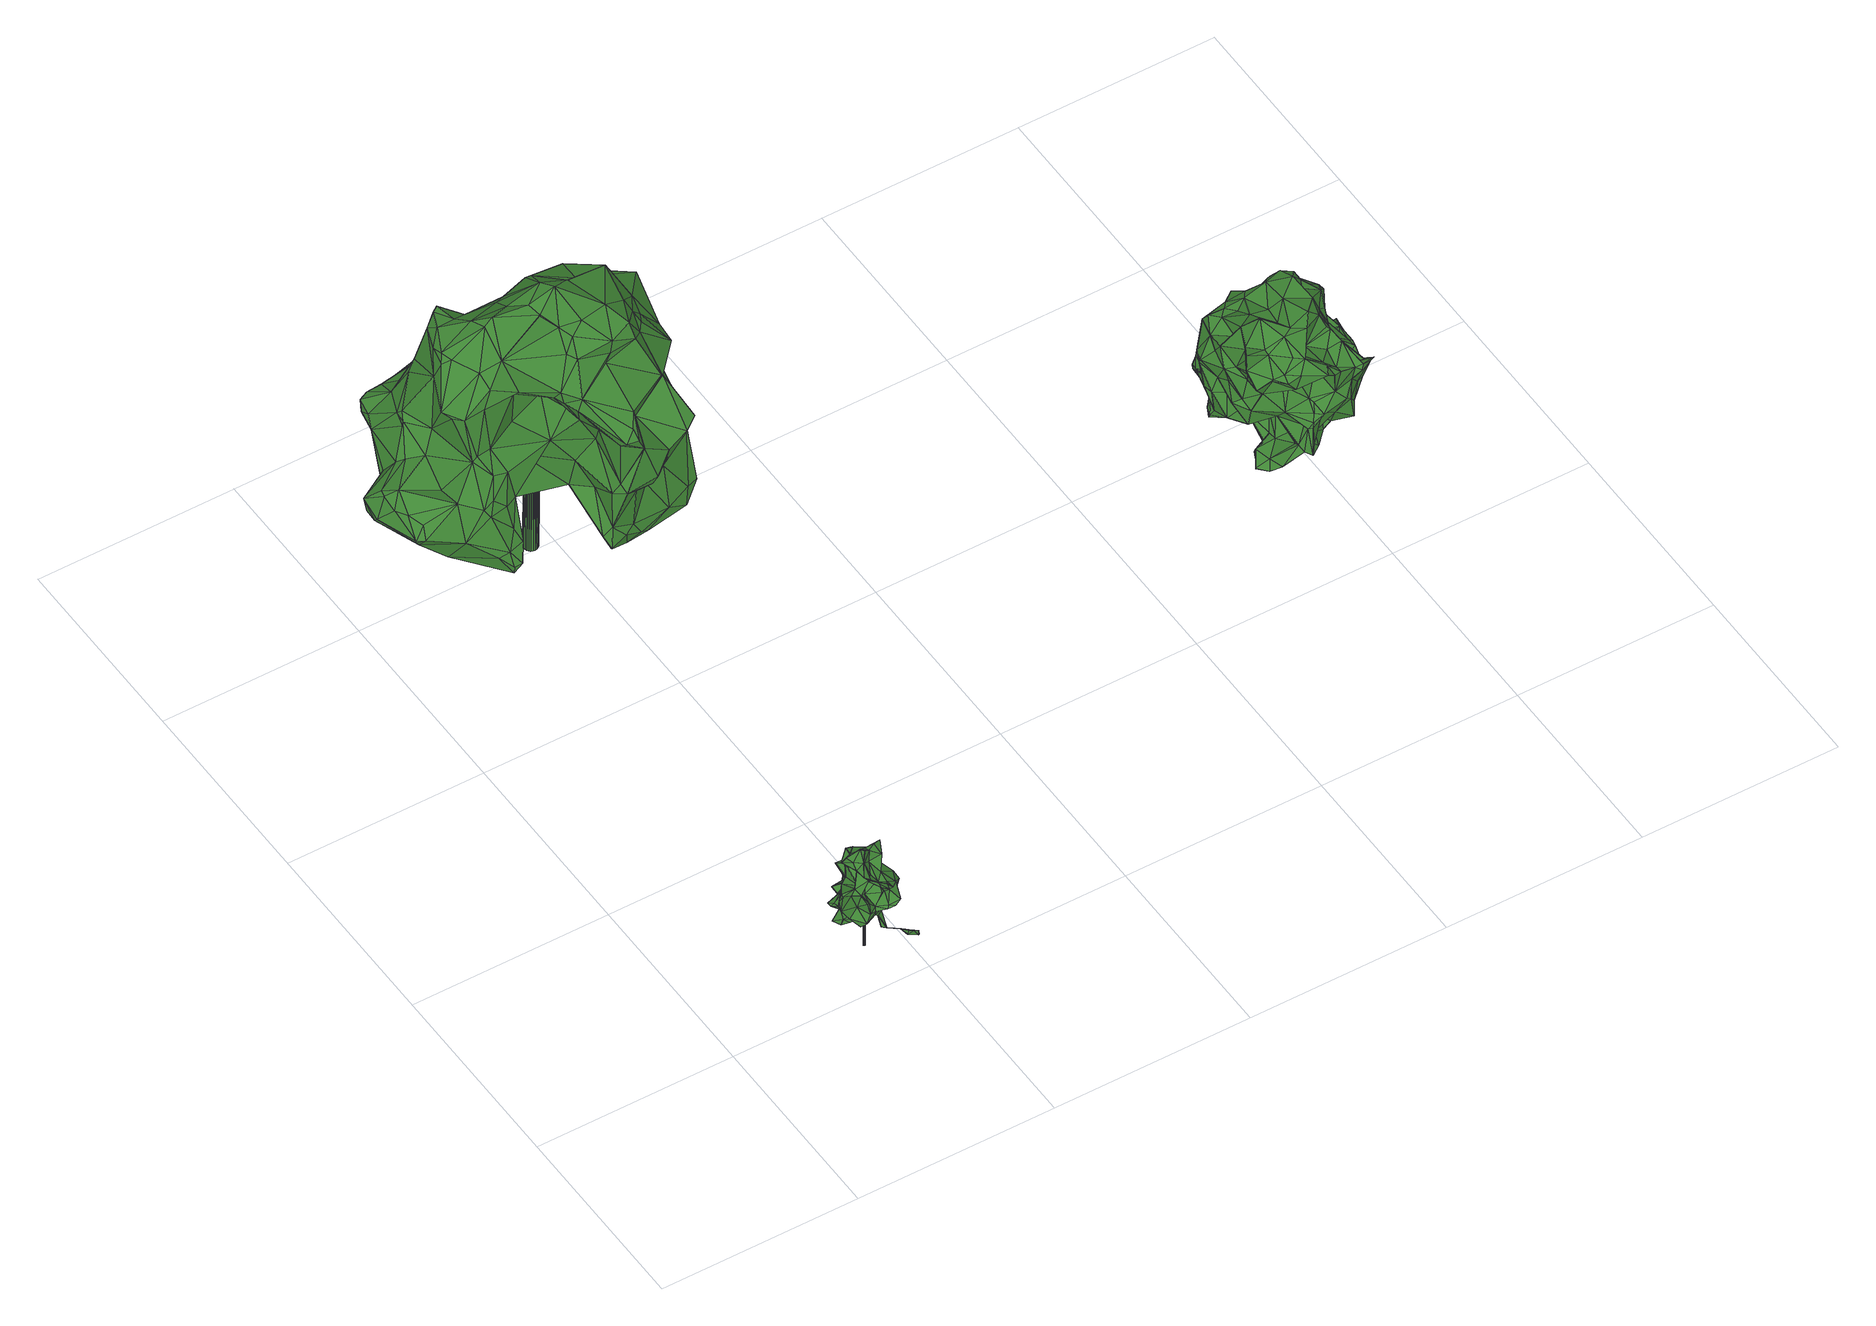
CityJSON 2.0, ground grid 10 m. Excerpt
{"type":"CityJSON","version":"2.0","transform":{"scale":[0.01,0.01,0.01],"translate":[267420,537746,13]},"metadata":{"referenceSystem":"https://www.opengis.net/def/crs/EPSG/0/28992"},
"CityObjects":{
"tree1":{"type":"SolitaryVegetationObject","attributes":{"gtid":491,"crown_width_m":3.22,"crown_median_z":17.28,"crown_r50_m":0.249,"crown_porosity":0.931,"trunk_H_m":3.66,"trunk_DBH_m":0.0896,"trunk_radius_m":0.0448,"trunk_base_height_m":13.62,"original_gtid":"493"},"geometry":[{"type":"Solid","lod":"3","boundaries":[[[[0,1,2]],[[3,4,5]],[[6,7,8]],[[9,10,11]],[[12,13,14]],[[12,15,13]],[[16,17,18]],[[19,20,21]],[[22,23,6]],[[24,25,26]],[[27,28,29]],[[11,30,31]],[[23,2,1]],[[32,33,24]],[[7,5,4]],[[34,35,36]],[[37,36,35]],[[33,38,39]],[[8,7,4]],[[40,41,42]],[[8,43,44]],[[45,46,47]],[[48,49,50]],[[22,2,23]],[[51,52,53]],[[54,55,56]],[[57,58,59]],[[60,21,61]],[[50,1,0]],[[62,1,50]],[[8,4,43]],[[63,64,65]],[[66,67,68]],[[48,0,22]],[[0,48,50]],[[69,31,30]],[[70,71,72]],[[73,56,74]],[[6,62,7]],[[0,2,22]],[[75,76,60]],[[77,12,78]],[[5,44,43]],[[79,80,81]],[[21,60,82]],[[83,84,85]],[[25,86,87]],[[27,73,28]],[[47,88,89]],[[90,91,92]],[[93,6,8]],[[94,95,96]],[[97,98,99]],[[61,75,60]],[[100,101,102]],[[72,71,99]],[[98,103,104]],[[105,106,15]],[[13,15,106]],[[74,59,28]],[[24,26,32]],[[107,32,26]],[[13,108,109]],[[13,109,14]],[[22,93,48]],[[6,1,62]],[[23,1,6]],[[7,49,44]],[[5,43,110]],[[111,78,112]],[[113,46,45]],[[39,38,81]],[[93,22,6]],[[88,47,46]],[[114,115,116]],[[117,118,119]],[[83,120,121]],[[122,123,124]],[[19,125,126]],[[127,128,129]],[[12,130,15]],[[131,120,83]],[[131,83,118]],[[132,133,134]],[[74,28,73]],[[119,41,135]],[[68,136,137]],[[138,139,84]],[[39,140,33]],[[140,39,37]],[[141,112,78]],[[142,112,141]],[[65,64,20]],[[143,20,64]],[[14,144,145]],[[146,145,144]],[[147,148,136]],[[131,121,120]],[[131,29,121]],[[88,149,89]],[[47,150,45]],[[61,85,139]],[[136,148,137]],[[66,68,103]],[[138,151,152]],[[34,153,87]],[[152,151,154]],[[68,137,104]],[[68,104,103]],[[146,155,156]],[[93,8,44]],[[89,157,158]],[[116,145,159]],[[27,117,160]],[[98,104,99]],[[30,80,69]],[[60,76,82]],[[161,162,146]],[[122,105,123]],[[53,36,9]],[[44,49,93]],[[103,134,66]],[[39,36,37]],[[129,128,163]],[[129,163,76]],[[45,150,164]],[[165,166,167]],[[167,166,71]],[[114,168,40]],[[119,135,156]],[[146,162,155]],[[142,100,127]],[[4,169,43]],[[19,82,76]],[[70,170,71]],[[114,40,42]],[[136,67,147]],[[106,122,150]],[[171,101,141]],[[77,111,172]],[[77,172,12]],[[76,173,107]],[[112,142,174]],[[112,174,25]],[[175,28,176]],[[44,5,7]],[[16,18,173]],[[110,43,177]],[[121,84,83]],[[75,139,16]],[[139,75,61]],[[178,179,151]],[[123,105,130]],[[119,180,117]],[[142,101,100]],[[131,181,29]],[[182,102,101]],[[127,100,128]],[[128,100,183]],[[12,172,130]],[[59,74,56]],[[184,185,186]],[[31,187,11]],[[9,36,10]],[[73,54,56]],[[73,27,54]],[[110,188,189]],[[72,99,190]],[[27,29,181]],[[27,181,117]],[[55,57,59]],[[55,59,56]],[[53,92,91]],[[10,80,11]],[[30,11,80]],[[3,169,4]],[[148,147,102]],[[50,49,62]],[[7,62,49]],[[191,161,192]],[[14,145,193]],[[194,195,115]],[[123,196,164]],[[84,197,138]],[[97,198,199]],[[89,200,47]],[[150,47,200]],[[201,86,37]],[[202,51,187]],[[191,203,160]],[[176,178,151]],[[204,199,198]],[[91,153,53]],[[57,81,58]],[[94,18,17]],[[33,140,24]],[[110,189,85]],[[110,85,61]],[[203,191,200]],[[203,200,89]],[[159,156,116]],[[116,156,135]],[[81,80,39]],[[29,28,175]],[[57,79,81]],[[135,41,168]],[[139,85,84]],[[83,85,189]],[[37,86,140]],[[144,14,109]],[[144,109,108]],[[102,126,128]],[[102,128,183]],[[75,16,173]],[[75,173,76]],[[160,180,191]],[[205,191,180]],[[118,181,131]],[[117,181,118]],[[206,158,157]],[[177,41,189]],[[146,144,108]],[[116,115,195]],[[112,207,111]],[[96,32,107]],[[164,150,124]],[[140,25,24]],[[40,168,41]],[[138,17,16]],[[138,16,139]],[[69,80,79]],[[39,80,10]],[[195,194,208]],[[177,42,41]],[[68,67,136]],[[19,21,82]],[[102,147,67]],[[111,77,78]],[[194,115,209]],[[189,41,83]],[[118,83,41]],[[117,180,160]],[[78,210,171]],[[105,15,130]],[[172,111,196]],[[207,196,111]],[[25,87,112]],[[211,164,91]],[[196,91,164]],[[93,49,48]],[[69,79,149]],[[27,160,203]],[[14,193,12]],[[212,12,193]],[[108,106,150]],[[66,143,67]],[[67,143,126]],[[208,199,195]],[[142,127,174]],[[182,101,171]],[[118,41,119]],[[204,198,165]],[[34,213,35]],[[196,130,172]],[[132,208,194]],[[132,97,208]],[[39,10,36]],[[53,9,51]],[[27,158,54]],[[203,89,158]],[[203,158,27]],[[116,135,168]],[[98,214,134]],[[132,134,214]],[[206,54,158]],[[206,55,54]],[[108,13,106]],[[134,103,98]],[[146,159,145]],[[12,210,78]],[[187,51,11]],[[9,11,51]],[[63,215,64]],[[52,92,53]],[[140,86,25]],[[107,129,76]],[[34,36,153]],[[153,36,53]],[[216,170,70]],[[5,217,3]],[[110,217,5]],[[106,105,122]],[[37,35,213]],[[201,37,213]],[[52,51,202]],[[218,3,217]],[[102,182,72]],[[99,166,97]],[[17,185,94]],[[186,185,17]],[[66,219,20]],[[220,17,138]],[[174,127,221]],[[69,149,31]],[[141,78,171]],[[34,87,86]],[[86,201,34]],[[119,156,155]],[[167,71,170]],[[143,64,215]],[[110,177,188]],[[150,122,124]],[[26,221,107]],[[123,130,196]],[[46,149,88]],[[32,95,33]],[[94,33,95]],[[161,222,162]],[[153,91,223]],[[153,223,207]],[[129,107,221]],[[129,221,127]],[[224,178,184]],[[199,204,212]],[[199,212,193]],[[58,38,59]],[[187,149,113]],[[46,113,149]],[[79,157,149]],[[89,149,157]],[[225,224,154]],[[112,87,207]],[[153,207,87]],[[220,138,152]],[[96,95,32]],[[28,59,226]],[[28,226,176]],[[148,227,137]],[[104,137,227]],[[94,38,33]],[[29,175,197]],[[208,97,199]],[[29,197,121]],[[202,187,113]],[[97,166,165]],[[58,81,38]],[[72,182,216]],[[225,179,178]],[[102,67,126]],[[121,197,84]],[[154,228,220]],[[220,152,154]],[[155,222,119]],[[229,226,38]],[[59,38,226]],[[165,198,97]],[[187,31,149]],[[151,179,154]],[[63,143,215]],[[219,218,20]],[[126,143,63]],[[126,63,65]],[[108,192,161]],[[72,216,70]],[[34,201,213]],[[189,188,177]],[[177,218,134]],[[197,151,138]],[[229,38,94]],[[212,210,12]],[[164,124,123]],[[175,151,197]],[[176,151,175]],[[66,134,219]],[[218,110,61]],[[20,143,66]],[[132,214,97]],[[98,97,214]],[[193,195,199]],[[141,101,142]],[[167,212,204]],[[195,193,145]],[[132,194,209]],[[165,167,204]],[[218,217,110]],[[161,146,108]],[[205,161,191]],[[210,212,170]],[[116,168,114]],[[128,125,19]],[[167,170,212]],[[161,205,180]],[[183,100,102]],[[65,20,126]],[[126,20,19]],[[71,166,99]],[[196,223,91]],[[184,186,224]],[[224,186,220]],[[154,224,228]],[[176,229,178]],[[134,218,219]],[[228,224,220]],[[102,227,148]],[[104,227,102]],[[94,185,229]],[[94,96,173]],[[94,173,18]],[[173,96,107]],[[113,52,202]],[[191,192,200]],[[164,211,90]],[[164,90,45]],[[91,90,211]],[[45,90,113]],[[52,113,90]],[[171,170,216]],[[216,182,171]],[[174,230,25]],[[26,25,230]],[[209,115,114]],[[128,126,125]],[[171,210,170]],[[99,104,190]],[[221,26,230]],[[221,230,174]],[[157,231,206]],[[231,157,79]],[[184,229,185]],[[184,178,229]],[[225,178,224]],[[20,218,61]],[[20,61,21]],[[79,57,232]],[[231,79,232]],[[55,232,57]],[[231,232,206]],[[206,232,55]],[[154,179,225]],[[176,226,229]],[[220,186,17]],[[116,195,145]],[[196,207,223]],[[169,3,218]],[[43,169,218]],[[43,218,177]],[[52,90,92]],[[156,159,146]],[[209,114,132]],[[162,222,155]],[[180,222,161]],[[72,190,102]],[[104,102,190]],[[150,192,108]],[[200,192,150]],[[177,134,133]],[[76,163,19]],[[128,19,163]],[[133,42,177]],[[133,132,42]],[[114,42,132]],[[119,222,180]],[[233,234,235]],[[233,235,236]],[[236,235,237]],[[236,237,238]],[[235,234,239]],[[235,239,237]],[[237,239,240]],[[237,240,238]],[[239,234,241]],[[239,241,240]],[[240,241,242]],[[240,242,238]],[[241,234,243]],[[241,243,242]],[[242,243,244]],[[242,244,238]],[[243,234,245]],[[243,245,244]],[[244,245,246]],[[244,246,238]],[[245,234,247]],[[245,247,246]],[[246,247,248]],[[246,248,238]],[[247,234,249]],[[247,249,248]],[[248,249,250]],[[248,250,238]],[[249,234,251]],[[249,251,250]],[[250,251,252]],[[250,252,238]],[[251,234,253]],[[251,253,252]],[[252,253,254]],[[252,254,238]],[[253,234,255]],[[253,255,254]],[[254,255,256]],[[254,256,238]],[[255,234,257]],[[255,257,256]],[[256,257,258]],[[256,258,238]],[[257,234,259]],[[257,259,258]],[[258,259,260]],[[258,260,238]],[[259,234,261]],[[259,261,260]],[[260,261,262]],[[260,262,238]],[[261,234,263]],[[261,263,262]],[[262,263,264]],[[262,264,238]],[[263,234,265]],[[263,265,264]],[[264,265,266]],[[264,266,238]],[[265,234,267]],[[265,267,266]],[[266,267,268]],[[266,268,238]],[[267,234,269]],[[267,269,268]],[[268,269,270]],[[268,270,238]],[[269,234,271]],[[269,271,270]],[[270,271,272]],[[270,272,238]],[[271,234,273]],[[271,273,272]],[[272,273,274]],[[272,274,238]],[[273,234,275]],[[273,275,274]],[[274,275,276]],[[274,276,238]],[[275,234,277]],[[275,277,276]],[[276,277,278]],[[276,278,238]],[[277,234,279]],[[277,279,278]],[[278,279,280]],[[278,280,238]],[[279,234,281]],[[279,281,280]],[[280,281,282]],[[280,282,238]],[[281,234,233]],[[281,233,282]],[[282,233,236]],[[282,236,238]]]]}]},
"tree2":{"type":"SolitaryVegetationObject","attributes":{"gtid":221,"crown_width_m":12.78,"crown_median_z":21.8,"crown_r50_m":0.393,"crown_porosity":0.891,"trunk_H_m":7.87,"trunk_DBH_m":0.699,"trunk_radius_m":0.35,"trunk_base_height_m":13.93,"original_gtid":"221"},"geometry":[{"type":"Solid","lod":"3","boundaries":[[[[283,284,285]],[[286,287,288]],[[289,290,291]],[[292,293,294]],[[295,296,297]],[[298,299,300]],[[301,299,298]],[[302,303,304]],[[305,306,307]],[[308,309,310]],[[311,312,313]],[[314,315,316]],[[317,284,318]],[[317,318,319]],[[320,321,295]],[[322,305,323]],[[324,325,326]],[[327,328,329]],[[330,331,332]],[[333,334,335]],[[327,336,337]],[[338,339,340]],[[341,342,343]],[[344,345,346]],[[333,347,348]],[[349,350,351]],[[352,350,349]],[[353,354,355]],[[356,357,358]],[[359,360,361]],[[353,319,318]],[[334,346,362]],[[363,364,365]],[[289,366,367]],[[368,369,370]],[[371,372,373]],[[374,375,371]],[[371,375,376]],[[323,377,378]],[[292,379,293]],[[380,381,382]],[[380,382,383]],[[287,384,385]],[[386,387,292]],[[388,389,390]],[[391,368,370]],[[366,392,367]],[[393,394,395]],[[396,353,318]],[[377,323,305]],[[397,398,322]],[[399,400,401]],[[402,403,404]],[[292,405,379]],[[303,379,405]],[[406,407,366]],[[408,409,330]],[[349,351,410]],[[411,288,287]],[[304,412,413]],[[358,414,415]],[[416,417,418]],[[398,391,419]],[[420,419,391]],[[421,422,423]],[[389,424,362]],[[389,425,424]],[[374,426,313]],[[363,342,364]],[[427,428,429]],[[406,291,430]],[[431,432,298]],[[433,412,304]],[[334,362,424]],[[334,424,335]],[[427,434,325]],[[435,436,393]],[[396,354,353]],[[437,434,427]],[[438,439,440]],[[336,440,439]],[[430,353,355]],[[441,442,443]],[[328,337,352]],[[294,386,292]],[[356,358,444]],[[444,358,415]],[[375,445,446]],[[375,446,447]],[[448,449,450]],[[435,393,395]],[[451,413,412]],[[294,452,453]],[[320,295,454]],[[320,454,423]],[[455,296,456]],[[457,458,459]],[[441,443,460]],[[453,386,294]],[[324,461,325]],[[324,462,461]],[[418,463,416]],[[464,410,351]],[[465,320,422]],[[423,422,320]],[[326,466,454]],[[394,467,395]],[[328,327,337]],[[291,366,289]],[[406,366,291]],[[294,293,468]],[[469,438,467]],[[470,471,394]],[[314,467,438]],[[287,385,411]],[[294,468,452]],[[444,472,425]],[[315,473,316]],[[390,464,474]],[[435,460,436]],[[462,475,476]],[[348,347,447]],[[303,433,304]],[[477,478,479]],[[396,480,354]],[[481,323,482]],[[483,484,380]],[[451,412,485]],[[330,371,376]],[[363,365,381]],[[486,479,487]],[[394,393,470]],[[449,448,404]],[[438,315,314]],[[488,345,344]],[[471,489,490]],[[491,492,493]],[[494,493,492]],[[326,495,324]],[[324,495,335]],[[358,357,496]],[[488,344,497]],[[387,405,292]],[[415,472,444]],[[488,497,498]],[[498,497,445]],[[321,456,296]],[[499,456,321]],[[482,323,378]],[[460,435,441]],[[386,453,500]],[[501,487,479]],[[477,502,478]],[[503,329,504]],[[327,329,503]],[[443,442,505]],[[385,404,506]],[[436,460,486]],[[443,479,460]],[[486,460,479]],[[309,507,415]],[[508,507,309]],[[438,509,315]],[[302,494,303]],[[379,303,494]],[[368,510,369]],[[442,435,314]],[[314,316,442]],[[511,378,512]],[[503,513,327]],[[513,336,327]],[[503,341,513]],[[500,514,386]],[[442,441,435]],[[435,395,467]],[[435,467,314]],[[438,515,439]],[[516,517,307]],[[516,307,359]],[[498,518,488]],[[293,379,468]],[[305,322,306]],[[519,514,500]],[[448,520,411]],[[521,512,377]],[[512,378,377]],[[481,322,323]],[[449,522,523]],[[450,449,523]],[[524,450,523]],[[481,482,450]],[[322,481,397]],[[525,434,437]],[[512,526,511]],[[521,526,512]],[[511,526,286]],[[482,378,527]],[[300,513,343]],[[343,513,341]],[[368,528,510]],[[330,376,408]],[[447,408,376]],[[378,511,527]],[[443,301,529]],[[443,529,479]],[[452,468,530]],[[530,468,379]],[[297,454,295]],[[326,454,297]],[[326,297,495]],[[531,475,335]],[[532,498,533]],[[532,533,534]],[[471,535,489]],[[500,453,452]],[[384,310,536]],[[537,536,414]],[[303,405,387]],[[448,506,404]],[[328,352,399]],[[328,399,401]],[[392,366,407]],[[493,339,491]],[[376,375,447]],[[538,539,436]],[[501,538,487]],[[486,487,538]],[[522,285,523]],[[510,317,319]],[[388,390,356]],[[425,472,531]],[[481,450,397]],[[524,397,450]],[[318,283,396]],[[284,283,318]],[[540,518,413]],[[541,514,519]],[[542,367,392]],[[315,509,473]],[[356,535,357]],[[516,543,517]],[[352,349,399]],[[515,489,544]],[[434,525,325]],[[449,404,403]],[[424,425,531]],[[424,531,335]],[[283,285,522]],[[421,418,417]],[[530,519,452]],[[408,347,499]],[[333,499,347]],[[500,452,519]],[[383,407,380]],[[539,496,357]],[[545,546,510]],[[319,353,369]],[[436,539,357]],[[336,439,547]],[[351,336,547]],[[344,446,497]],[[407,406,548]],[[505,299,301]],[[389,388,425]],[[549,536,537]],[[510,319,369]],[[407,548,380]],[[483,380,548]],[[392,407,383]],[[349,518,540]],[[542,392,383]],[[420,391,550]],[[551,545,510]],[[510,528,551]],[[501,502,538]],[[552,553,429]],[[552,428,554]],[[422,555,465]],[[428,325,461]],[[322,398,306]],[[556,557,340]],[[340,558,556]],[[340,559,558]],[[301,298,529]],[[382,381,311]],[[309,415,414]],[[560,529,298]],[[561,562,463]],[[563,503,504]],[[563,504,559]],[[486,538,436]],[[356,444,425]],[[356,425,388]],[[409,542,331]],[[539,538,549]],[[430,548,406]],[[560,479,529]],[[505,301,443]],[[564,367,465]],[[465,367,542]],[[519,558,541]],[[558,559,541]],[[403,340,557]],[[379,492,530]],[[494,492,379]],[[565,477,479]],[[522,403,283]],[[449,403,522]],[[387,329,401]],[[565,432,502]],[[358,496,414]],[[469,490,489]],[[566,567,345]],[[552,429,428]],[[539,549,537]],[[510,546,317]],[[283,403,557]],[[383,372,332]],[[568,546,545]],[[461,462,554]],[[377,307,569]],[[355,354,570]],[[383,332,331]],[[401,400,451]],[[401,451,485]],[[571,489,535]],[[451,400,540]],[[451,540,413]],[[419,572,306]],[[532,413,518]],[[532,518,498]],[[308,573,309]],[[553,552,573]],[[494,365,493]],[[493,365,563]],[[508,574,462]],[[553,543,575]],[[429,575,543]],[[457,543,553]],[[478,501,479]],[[574,554,462]],[[523,285,568]],[[523,568,524]],[[337,350,352]],[[336,350,337]],[[396,556,480]],[[491,480,556]],[[514,541,504]],[[511,286,288]],[[484,480,491]],[[470,393,535]],[[381,494,302]],[[559,504,541]],[[411,511,288]],[[459,526,521]],[[290,576,416]],[[427,325,428]],[[576,555,421]],[[430,369,353]],[[476,507,508]],[[374,313,577]],[[480,484,570]],[[386,329,387]],[[464,566,410]],[[480,570,354]],[[380,578,381]],[[577,375,374]],[[308,310,384]],[[411,520,511]],[[527,511,520]],[[448,411,506]],[[385,506,411]],[[402,404,384]],[[555,576,290]],[[340,403,402]],[[394,490,467]],[[317,546,284]],[[285,284,546]],[[355,570,483]],[[484,483,570]],[[483,548,355]],[[355,548,430]],[[346,334,348]],[[346,348,344]],[[389,566,390]],[[390,566,464]],[[495,297,296]],[[369,430,370]],[[477,565,502]],[[396,557,556]],[[283,557,396]],[[455,456,335]],[[446,344,348]],[[384,432,431]],[[384,431,402]],[[402,431,342]],[[383,382,373]],[[384,536,432]],[[536,502,432]],[[549,502,536]],[[368,391,528]],[[398,528,391]],[[542,579,465]],[[571,535,356]],[[342,363,338]],[[342,338,340]],[[415,507,476]],[[471,490,394]],[[580,416,463]],[[538,502,549]],[[401,329,328]],[[581,466,325]],[[421,555,422]],[[290,289,555]],[[488,566,345]],[[564,289,367]],[[442,299,505]],[[519,530,558]],[[374,371,373]],[[332,372,330]],[[418,561,463]],[[330,372,371]],[[401,485,387]],[[335,475,324]],[[458,573,308]],[[324,475,462]],[[553,573,458]],[[531,472,475]],[[524,568,397]],[[397,568,398]],[[551,568,545]],[[307,377,305]],[[408,499,321]],[[307,306,360]],[[307,360,359]],[[454,582,423]],[[560,298,432]],[[560,432,565]],[[476,472,415]],[[560,565,479]],[[440,473,509]],[[307,583,569]],[[440,336,473]],[[513,473,336]],[[569,521,377]],[[287,286,459]],[[414,536,309]],[[536,310,309]],[[527,520,482]],[[450,482,520]],[[448,450,520]],[[528,398,568]],[[528,568,551]],[[398,419,306]],[[342,431,343]],[[298,300,343]],[[431,298,343]],[[478,502,501]],[[429,553,575]],[[429,543,427]],[[457,553,458]],[[584,373,372]],[[584,372,383]],[[400,349,540]],[[399,349,400]],[[409,331,330]],[[345,567,346]],[[303,485,433]],[[387,485,303]],[[455,335,296]],[[333,456,499]],[[508,309,574]],[[364,563,365]],[[308,585,458]],[[311,313,382]],[[562,543,516]],[[457,459,586]],[[408,447,347]],[[581,325,525]],[[547,474,351]],[[351,474,464]],[[576,421,417]],[[335,456,333]],[[454,466,582]],[[290,420,550]],[[291,290,550]],[[418,582,561]],[[485,412,433]],[[573,552,554]],[[574,309,554]],[[573,554,309]],[[290,416,420]],[[438,469,515]],[[300,473,513]],[[300,316,473]],[[316,300,299]],[[316,299,442]],[[584,383,373]],[[312,534,313]],[[526,459,286]],[[469,489,515]],[[410,518,349]],[[438,440,509]],[[357,535,436]],[[436,535,393]],[[471,470,535]],[[491,339,338]],[[547,439,474]],[[587,474,544]],[[489,587,544]],[[385,384,404]],[[495,296,335]],[[340,339,559]],[[321,296,295]],[[467,490,469]],[[504,329,514]],[[534,413,532]],[[325,466,326]],[[408,321,588]],[[537,496,539]],[[408,588,409]],[[588,589,409]],[[307,517,583]],[[291,370,430]],[[582,581,561]],[[561,581,525]],[[555,289,564]],[[555,564,465]],[[514,329,386]],[[414,496,537]],[[382,426,373]],[[577,534,533]],[[525,543,562]],[[525,437,543]],[[517,543,457]],[[427,543,437]],[[587,390,474]],[[359,562,516]],[[374,373,426]],[[320,588,321]],[[320,465,588]],[[291,550,370]],[[550,391,370]],[[586,569,583]],[[462,476,508]],[[421,423,418]],[[418,423,582]],[[561,525,562]],[[582,466,581]],[[493,563,559]],[[461,554,428]],[[568,285,546]],[[530,492,558]],[[556,558,492]],[[556,492,491]],[[459,521,586]],[[586,521,569]],[[457,583,517]],[[586,583,457]],[[439,544,474]],[[515,544,439]],[[498,375,577]],[[563,364,503]],[[341,364,342]],[[503,364,341]],[[363,381,491]],[[491,338,363]],[[577,313,534]],[[445,375,498]],[[572,361,360]],[[572,360,306]],[[534,312,304]],[[302,304,312]],[[382,313,426]],[[381,312,311]],[[302,312,381]],[[362,567,389]],[[304,413,534]],[[577,533,498]],[[476,475,472]],[[491,578,484]],[[381,578,491]],[[484,578,380]],[[333,348,334]],[[446,348,447]],[[362,346,567]],[[389,567,566]],[[494,381,365]],[[445,497,446]],[[402,342,590]],[[340,590,342]],[[402,590,340]],[[459,585,287]],[[287,585,384]],[[459,458,585]],[[308,384,585]],[[559,339,493]],[[420,416,580]],[[420,580,419]],[[419,580,572]],[[572,463,361]],[[359,463,562]],[[361,463,359]],[[580,463,572]],[[571,587,489]],[[356,587,571]],[[390,587,356]],[[576,417,416]],[[336,351,350]],[[383,331,542]],[[566,518,410]],[[566,488,518]],[[589,579,409]],[[409,579,542]],[[588,579,589]],[[588,465,579]],[[591,592,593]],[[591,593,594]],[[594,593,595]],[[594,595,596]],[[593,592,597]],[[593,597,595]],[[595,597,598]],[[595,598,596]],[[597,592,599]],[[597,599,598]],[[598,599,600]],[[598,600,596]],[[599,592,601]],[[599,601,600]],[[600,601,602]],[[600,602,596]],[[601,592,603]],[[601,603,602]],[[602,603,604]],[[602,604,596]],[[603,592,605]],[[603,605,604]],[[604,605,606]],[[604,606,596]],[[605,592,607]],[[605,607,606]],[[606,607,608]],[[606,608,596]],[[607,592,609]],[[607,609,608]],[[608,609,610]],[[608,610,596]],[[609,592,611]],[[609,611,610]],[[610,611,612]],[[610,612,596]],[[611,592,613]],[[611,613,612]],[[612,613,614]],[[612,614,596]],[[613,592,615]],[[613,615,614]],[[614,615,616]],[[614,616,596]],[[615,592,617]],[[615,617,616]],[[616,617,618]],[[616,618,596]],[[617,592,619]],[[617,619,618]],[[618,619,620]],[[618,620,596]],[[619,592,621]],[[619,621,620]],[[620,621,622]],[[620,622,596]],[[621,592,623]],[[621,623,622]],[[622,623,624]],[[622,624,596]],[[623,592,625]],[[623,625,624]],[[624,625,626]],[[624,626,596]],[[625,592,627]],[[625,627,626]],[[626,627,628]],[[626,628,596]],[[627,592,629]],[[627,629,628]],[[628,629,630]],[[628,630,596]],[[629,592,631]],[[629,631,630]],[[630,631,632]],[[630,632,596]],[[631,592,633]],[[631,633,632]],[[632,633,634]],[[632,634,596]],[[633,592,635]],[[633,635,634]],[[634,635,636]],[[634,636,596]],[[635,592,637]],[[635,637,636]],[[636,637,638]],[[636,638,596]],[[637,592,639]],[[637,639,638]],[[638,639,640]],[[638,640,596]],[[639,592,591]],[[639,591,640]],[[640,591,594]],[[640,594,596]]]]}]},
"tree3":{"type":"SolitaryVegetationObject","attributes":{"gtid":403,"crown_width_m":7.19,"crown_median_z":19.42,"crown_r50_m":0.29,"crown_porosity":0.911,"trunk_H_m":5.94,"trunk_DBH_m":0.305,"trunk_radius_m":0.153,"trunk_base_height_m":13.48,"original_gtid":"404"},"geometry":[{"type":"Solid","lod":"3","boundaries":[[[[641,642,643]],[[641,643,644]],[[645,646,647]],[[645,647,648]],[[649,650,651]],[[649,651,652]],[[645,653,654]],[[655,656,657]],[[658,657,656]],[[659,660,661]],[[662,663,664]],[[665,666,667]],[[668,669,670]],[[671,669,668]],[[672,673,674]],[[673,675,674]],[[676,677,678]],[[679,680,681]],[[679,682,680]],[[683,684,685]],[[686,684,683]],[[687,688,689]],[[687,689,690]],[[691,692,693]],[[694,691,693]],[[660,695,696]],[[656,655,697]],[[656,697,698]],[[699,700,701]],[[702,703,704]],[[666,690,654]],[[666,654,667]],[[705,706,707]],[[663,708,709]],[[710,711,712]],[[676,713,714]],[[676,714,677]],[[715,716,717]],[[652,718,647]],[[719,720,721]],[[720,722,721]],[[723,724,725]],[[713,724,723]],[[726,727,728]],[[714,713,729]],[[658,656,685]],[[698,685,656]],[[730,731,732]],[[733,734,735]],[[662,736,663]],[[737,738,739]],[[740,741,742]],[[743,744,745]],[[677,746,698]],[[747,748,749]],[[717,750,751]],[[752,664,663]],[[753,754,673]],[[755,756,757]],[[758,662,759]],[[753,759,754]],[[715,694,760]],[[761,762,763]],[[764,765,750]],[[766,767,768]],[[701,769,699]],[[709,708,770]],[[758,771,662]],[[754,759,662]],[[772,758,773]],[[752,663,709]],[[769,774,730]],[[710,704,711]],[[775,772,776]],[[707,777,778]],[[779,780,651]],[[652,651,780]],[[781,698,697]],[[748,782,783]],[[784,778,785]],[[786,787,788]],[[718,726,789]],[[683,685,746]],[[790,739,705]],[[791,779,774]],[[792,793,794]],[[676,781,795]],[[675,754,662]],[[707,778,784]],[[759,796,758]],[[749,777,747]],[[682,797,680]],[[785,777,749]],[[798,795,799]],[[784,800,707]],[[801,802,659]],[[659,803,801]],[[785,778,777]],[[804,805,688]],[[766,806,764]],[[807,808,734]],[[807,809,808]],[[707,790,705]],[[810,681,680]],[[811,812,757]],[[654,812,811]],[[717,764,750]],[[813,814,815]],[[751,720,694]],[[816,737,739]],[[752,817,818]],[[740,818,817]],[[818,672,752]],[[813,710,819]],[[815,710,813]],[[702,815,814]],[[662,771,736]],[[681,820,679]],[[810,820,681]],[[810,821,820]],[[682,795,798]],[[682,798,797]],[[745,741,703]],[[751,715,717]],[[694,715,751]],[[822,823,824]],[[716,825,767]],[[708,736,771]],[[745,703,702]],[[826,741,745]],[[686,827,828]],[[807,734,829]],[[748,783,769]],[[675,664,674]],[[830,831,832]],[[833,834,835]],[[767,766,764]],[[836,700,837]],[[773,695,660]],[[753,838,759]],[[816,839,840]],[[841,842,843]],[[742,826,665]],[[827,844,828]],[[845,661,660]],[[660,696,845]],[[667,846,665]],[[839,790,800]],[[847,665,846]],[[708,848,770]],[[810,680,849]],[[802,644,643]],[[802,643,642]],[[850,851,788]],[[840,827,686]],[[829,852,807]],[[853,851,762]],[[853,762,761]],[[799,697,655]],[[700,699,712]],[[854,786,855]],[[766,768,856]],[[658,856,768]],[[857,691,694]],[[822,824,804]],[[818,673,672]],[[857,858,859]],[[860,859,858]],[[860,857,859]],[[802,800,784]],[[861,850,787]],[[645,688,646]],[[758,772,775]],[[758,775,771]],[[788,756,755]],[[862,776,659]],[[855,863,648]],[[742,858,740]],[[860,858,742]],[[864,703,741]],[[709,817,752]],[[865,866,867]],[[699,769,732]],[[700,836,868]],[[647,718,668]],[[647,668,648]],[[788,787,850]],[[716,809,825]],[[709,837,869]],[[709,770,837]],[[870,871,872]],[[799,794,798]],[[799,792,794]],[[802,844,827]],[[645,648,653]],[[793,792,787]],[[873,661,845]],[[873,845,766]],[[869,837,700]],[[647,646,874]],[[858,875,876]],[[679,820,877]],[[679,877,723]],[[653,812,654]],[[786,863,855]],[[829,733,878]],[[861,878,733]],[[879,845,696]],[[832,880,822]],[[755,863,788]],[[766,856,873]],[[777,782,747]],[[854,794,793]],[[854,793,786]],[[771,848,708]],[[755,648,863]],[[704,869,711]],[[740,817,741]],[[864,741,817]],[[841,843,743]],[[671,881,834]],[[882,782,777]],[[723,729,713]],[[663,736,708]],[[785,644,784]],[[802,784,644]],[[738,705,739]],[[883,657,658]],[[824,842,884]],[[650,885,874]],[[746,886,683]],[[805,650,874]],[[650,649,885]],[[810,833,821]],[[797,849,680]],[[647,874,652]],[[791,706,887]],[[888,706,705]],[[799,889,792]],[[847,890,665]],[[720,751,891]],[[655,657,892]],[[658,685,856]],[[883,893,657]],[[767,717,716]],[[767,764,717]],[[818,858,876]],[[829,734,733]],[[788,863,786]],[[742,741,826]],[[857,875,858]],[[894,872,867]],[[870,872,894]],[[714,729,895]],[[725,724,896]],[[751,750,891]],[[874,885,649]],[[781,697,799]],[[781,799,795]],[[809,897,808]],[[666,830,690]],[[666,665,830]],[[893,807,852]],[[738,888,705]],[[719,721,753]],[[673,719,753]],[[861,787,792]],[[753,721,838]],[[851,898,757]],[[709,899,817]],[[900,726,718]],[[652,901,718]],[[667,654,811]],[[668,718,789]],[[869,700,712]],[[757,898,811]],[[902,903,851]],[[904,851,903]],[[737,905,738]],[[714,737,906]],[[835,729,723]],[[895,729,835]],[[873,856,685]],[[750,765,907]],[[908,750,907]],[[818,740,858]],[[802,862,659]],[[802,642,862]],[[850,861,735]],[[735,861,733]],[[820,821,877]],[[814,884,841]],[[650,884,814]],[[842,841,884]],[[802,827,840]],[[802,840,800]],[[909,801,803]],[[808,910,911]],[[732,769,730]],[[702,841,743]],[[870,894,871]],[[894,912,871]],[[815,702,710]],[[839,800,840]],[[707,800,790]],[[888,887,706]],[[913,853,761]],[[807,825,809]],[[819,699,813]],[[699,732,813]],[[667,904,903]],[[747,782,748]],[[715,897,716]],[[897,715,760]],[[755,757,648]],[[822,804,688]],[[805,646,688]],[[874,646,805]],[[823,843,842]],[[687,822,688]],[[909,828,844]],[[832,744,880]],[[826,744,832]],[[745,744,826]],[[743,880,744]],[[896,724,713]],[[644,867,866]],[[779,651,774]],[[774,651,730]],[[650,730,651]],[[769,871,912]],[[739,790,839]],[[739,839,816]],[[690,830,687]],[[914,878,892]],[[786,793,787]],[[868,915,916]],[[868,836,915]],[[912,894,748]],[[769,912,748]],[[746,677,886]],[[749,748,894]],[[749,894,867]],[[809,716,897]],[[908,907,696]],[[807,893,767]],[[789,881,668]],[[832,822,687]],[[780,900,901]],[[780,901,652]],[[745,702,743]],[[878,655,892]],[[775,776,862]],[[833,835,821]],[[876,875,720]],[[886,677,906]],[[714,906,677]],[[823,822,880]],[[788,851,756]],[[843,880,743]],[[917,918,691]],[[694,693,760]],[[761,763,910]],[[913,910,919]],[[897,760,693]],[[913,761,910]],[[843,823,880]],[[703,864,704]],[[920,921,750]],[[873,922,661]],[[835,834,895]],[[907,806,879]],[[835,877,821]],[[897,919,910]],[[685,698,746]],[[702,814,841]],[[923,686,886]],[[923,886,840]],[[683,886,686]],[[851,757,756]],[[893,852,657]],[[846,924,918]],[[919,925,913]],[[832,687,830]],[[676,678,781]],[[838,796,759]],[[851,850,762]],[[667,811,898]],[[903,924,846]],[[903,846,667]],[[667,898,904]],[[769,783,774]],[[700,872,701]],[[868,872,700]],[[738,900,888]],[[887,888,900]],[[887,900,779]],[[874,649,652]],[[732,731,813]],[[814,813,731]],[[704,710,702]],[[819,710,712]],[[819,712,699]],[[903,902,924]],[[871,701,872]],[[840,886,816]],[[771,775,915]],[[773,758,796]],[[679,723,725]],[[679,725,682]],[[749,644,785]],[[642,916,926]],[[642,866,916]],[[657,852,892]],[[671,668,881]],[[644,866,641]],[[641,866,642]],[[767,825,807]],[[900,905,737]],[[907,765,806]],[[900,738,905]],[[714,900,737]],[[701,871,769]],[[923,840,686]],[[915,775,926]],[[926,775,862]],[[926,862,642]],[[799,655,878]],[[865,868,916]],[[866,865,916]],[[648,757,812]],[[653,648,812]],[[855,927,854]],[[855,670,927]],[[727,714,728]],[[709,869,899]],[[704,899,869]],[[704,864,899]],[[817,899,864]],[[658,768,883]],[[876,720,719]],[[883,768,893]],[[767,893,768]],[[673,876,719]],[[691,857,917]],[[779,900,780]],[[770,848,837]],[[879,806,766]],[[675,662,664]],[[673,754,675]],[[832,831,826]],[[860,917,857]],[[914,829,878]],[[914,852,829]],[[644,749,867]],[[693,692,897]],[[915,926,916]],[[908,721,750]],[[721,920,750]],[[721,908,696]],[[721,696,838]],[[882,707,706]],[[882,777,707]],[[869,712,711]],[[814,731,650]],[[783,791,774]],[[650,731,730]],[[723,877,835]],[[851,904,898]],[[867,872,865]],[[868,865,872]],[[799,878,889]],[[861,889,878]],[[861,792,889]],[[795,896,676]],[[682,896,795]],[[834,728,895]],[[834,881,728]],[[694,720,875]],[[694,875,857]],[[816,906,737]],[[713,676,896]],[[917,847,918]],[[685,684,873]],[[909,684,686]],[[909,686,828]],[[922,873,684]],[[922,684,909]],[[842,824,823]],[[801,909,844]],[[661,922,803]],[[660,776,773]],[[772,773,776]],[[909,803,922]],[[661,803,659]],[[783,928,791]],[[929,791,928]],[[782,928,783]],[[695,773,796]],[[900,714,726]],[[727,726,714]],[[801,844,802]],[[789,726,881]],[[696,796,838]],[[695,796,696]],[[654,690,689]],[[654,689,645]],[[688,645,689]],[[660,659,776]],[[900,718,901]],[[810,849,833]],[[855,648,930]],[[855,930,670]],[[670,930,668]],[[668,930,648]],[[931,692,691]],[[897,910,808]],[[833,670,669]],[[824,884,804]],[[931,925,692]],[[931,913,925]],[[692,925,897]],[[919,897,925]],[[931,691,913]],[[650,805,884]],[[804,884,805]],[[879,766,845]],[[891,750,921]],[[721,921,920]],[[720,891,921]],[[720,921,722]],[[722,921,721]],[[818,876,673]],[[794,854,932]],[[794,932,798]],[[914,892,852]],[[886,906,816]],[[927,932,854]],[[726,728,881]],[[706,791,929]],[[706,929,882]],[[696,907,879]],[[860,847,917]],[[742,665,890]],[[742,890,860]],[[860,890,847]],[[846,918,847]],[[791,887,933]],[[791,933,779]],[[915,836,848]],[[915,848,771]],[[836,837,848]],[[779,933,887]],[[882,928,782]],[[929,928,882]],[[830,665,831]],[[826,831,665]],[[698,781,678]],[[698,678,677]],[[833,849,670]],[[927,670,849]],[[927,849,797]],[[895,728,714]],[[932,934,798]],[[797,934,927]],[[927,934,932]],[[798,934,797]],[[765,764,806]],[[834,833,669]],[[834,669,671]],[[924,902,853]],[[902,851,853]],[[910,763,911]],[[735,911,763]],[[918,853,691]],[[691,853,913]],[[918,924,853]],[[735,763,762]],[[735,762,850]],[[734,808,911]],[[734,911,735]],[[672,674,752]],[[664,752,674]],[[725,896,682]],[[935,936,937]],[[935,937,938]],[[938,937,939]],[[938,939,940]],[[937,936,941]],[[937,941,939]],[[939,941,942]],[[939,942,940]],[[941,936,943]],[[941,943,942]],[[942,943,944]],[[942,944,940]],[[943,936,945]],[[943,945,944]],[[944,945,946]],[[944,946,940]],[[945,936,947]],[[945,947,946]],[[946,947,948]],[[946,948,940]],[[947,936,949]],[[947,949,948]],[[948,949,950]],[[948,950,940]],[[949,936,951]],[[949,951,950]],[[950,951,952]],[[950,952,940]],[[951,936,953]],[[951,953,952]],[[952,953,954]],[[952,954,940]],[[953,936,955]],[[953,955,954]],[[954,955,956]],[[954,956,940]],[[955,936,957]],[[955,957,956]],[[956,957,958]],[[956,958,940]],[[957,936,959]],[[957,959,958]],[[958,959,960]],[[958,960,940]],[[959,936,961]],[[959,961,960]],[[960,961,962]],[[960,962,940]],[[961,936,963]],[[961,963,962]],[[962,963,964]],[[962,964,940]],[[963,936,965]],[[963,965,964]],[[964,965,966]],[[964,966,940]],[[965,936,967]],[[965,967,966]],[[966,967,968]],[[966,968,940]],[[967,936,969]],[[967,969,968]],[[968,969,970]],[[968,970,940]],[[969,936,971]],[[969,971,970]],[[970,971,972]],[[970,972,940]],[[971,936,973]],[[971,973,972]],[[972,973,974]],[[972,974,940]],[[973,936,975]],[[973,975,974]],[[974,975,976]],[[974,976,940]],[[975,936,977]],[[975,977,976]],[[976,977,978]],[[976,978,940]],[[977,936,979]],[[977,979,978]],[[978,979,980]],[[978,980,940]],[[979,936,981]],[[979,981,980]],[[980,981,982]],[[980,982,940]],[[981,936,983]],[[981,983,982]],[[982,983,984]],[[982,984,940]],[[983,936,935]],[[983,935,984]],[[984,935,938]],[[984,938,940]]]]}]}
},
"vertices":[
[989,66,216],[988,65,193],[990,65,193],[861,165,223],[881,153,218],[881,152,220],[953,97,187],[928,113,221],[930,115,221],[742,259,638],[760,232,624],[792,225,694],[840,406,452],[899,365,482],[890,396,454],[874,354,460],[779,121,386],[771,122,456],[764,120,459],[725,226,341],[808,216,313],[752,181,306],[990,68,216],[990,67,193],[667,176,527],[719,259,488],[672,203,455],[910,128,514],[861,100,520],[905,78,452],[799,199,703],[800,199,704],[665,163,522],[730,170,528],[754,286,576],[765,264,602],[734,283,590],[758,199,602],[786,147,573],[757,198,603],[895,255,305],[886,204,378],[897,255,305],[882,153,219],[929,114,222],[855,274,629],[881,253,655],[921,272,638],[967,68,231],[952,90,219],[967,66,230],[744,259,638],[766,265,603],[733,284,591],[868,130,536],[812,120,570],[844,91,570],[785,136,590],[783,135,588],[810,119,570],[742,141,313],[828,160,323],[953,95,188],[789,310,290],[823,223,300],[786,270,362],[792,235,257],[736,272,247],[763,259,226],[800,198,703],[743,378,355],[818,408,326],[755,350,328],[871,86,539],[844,89,569],[761,122,337],[702,170,358],[761,377,492],[778,357,443],[794,195,632],[792,196,632],[758,139,610],[739,170,312],[887,115,397],[851,96,404],[864,154,356],[760,196,514],[756,283,490],[881,251,655],[901,225,605],[794,310,588],[793,341,599],[792,311,589],[954,92,220],[749,149,494],[709,167,500],[709,168,499],[831,341,301],[838,294,232],[806,330,291],[676,303,357],[733,290,404],[729,286,314],[837,292,231],[782,296,270],[859,277,490],[924,345,509],[662,172,427],[926,345,509],[901,365,481],[855,179,288],[763,373,496],[756,285,488],[843,267,636],[903,314,316],[910,342,330],[893,349,376],[957,172,467],[936,162,426],[941,220,406],[891,111,404],[882,84,417],[905,279,521],[818,286,547],[845,262,566],[677,274,362],[729,284,314],[683,262,386],[675,274,362],[684,231,392],[823,328,475],[908,120,427],[904,314,314],[896,256,304],[852,265,273],[903,260,418],[730,279,209],[731,280,210],[820,148,390],[812,132,379],[730,172,528],[791,320,423],[732,290,406],[787,266,264],[915,338,448],[902,382,396],[945,313,428],[697,302,232],[699,303,232],[845,236,648],[910,285,567],[872,159,447],[869,172,429],[754,288,577],[880,218,461],[968,274,401],[966,274,400],[839,230,588],[874,189,543],[943,312,427],[944,201,496],[917,307,448],[944,311,428],[709,229,371],[833,350,574],[834,400,302],[833,399,303],[819,410,326],[855,281,376],[863,166,224],[817,370,359],[807,351,372],[765,373,496],[742,171,411],[739,255,450],[882,129,477],[845,139,502],[897,254,305],[845,141,503],[876,149,512],[920,201,474],[929,158,452],[755,350,330],[676,303,355],[802,180,536],[752,168,492],[753,182,475],[793,226,694],[865,204,321],[874,172,351],[789,312,289],[906,277,521],[907,278,521],[861,377,401],[909,344,329],[893,351,375],[793,327,513],[860,103,418],[835,399,304],[819,370,359],[910,283,567],[800,211,531],[803,225,627],[874,190,542],[820,409,326],[884,264,459],[835,149,536],[792,325,513],[875,322,331],[911,343,328],[820,385,416],[833,351,576],[829,416,390],[818,229,554],[829,312,300],[828,311,301],[743,376,355],[862,164,225],[854,181,287],[823,222,299],[799,202,433],[684,231,394],[967,274,402],[792,311,587],[823,236,489],[876,235,487],[835,147,536],[737,274,247],[819,239,458],[796,177,537],[701,202,445],[826,199,543],[786,149,573],[830,245,62],[825,245,62],[829,246,62],[825,242,428],[825,243,428],[820,242,427],[829,247,62],[824,244,428],[828,248,62],[823,245,428],[827,249,62],[823,246,428],[826,249,62],[821,246,428],[825,249,62],[820,247,427],[824,249,62],[819,246,427],[823,249,62],[818,246,427],[822,248,62],[817,245,427],[821,247,62],[816,244,427],[821,246,62],[816,243,427],[821,245,62],[816,242,427],[821,244,62],[816,241,427],[821,243,62],[816,240,427],[822,242,62],[817,239,427],[823,241,62],[818,238,427],[824,241,62],[819,238,427],[825,241,62],[820,238,427],[826,241,62],[822,238,427],[827,241,62],[823,238,427],[828,242,62],[824,239,427],[829,243,62],[824,240,427],[829,244,62],[825,241,428],
[1291,3133,525],[1427,3201,550],[1362,3110,519],[950,2460,501],[922,2489,566],[949,2465,500],[1503,3135,1320],[1482,2918,1200],[1531,3137,1151],[735,3652,622],[780,3642,599],[733,3628,548],[1013,2801,1590],[919,2839,1563],[944,2767,1557],[547,3023,680],[325,2985,560],[351,3204,657],[456,2939,416],[837,3508,971],[736,3593,832],[778,3536,1007],[1379,2525,592],[1459,2671,813],[1248,2519,803],[919,2706,852],[825,2758,984],[735,2862,861],[728,3261,1025],[692,3402,1055],[683,3337,1198],[98,3024,660],[109,3107,641],[178,3099,598],[1562,3219,647],[1433,3227,579],[1558,3236,655],[1147,2825,1591],[998,2995,1638],[1441,2555,578],[1371,2523,484],[823,2670,1358],[896,2614,1327],[924,2694,1490],[354,3393,759],[375,3499,803],[575,3553,704],[987,3215,1504],[1129,3233,1440],[1104,3231,1418],[702,3031,1578],[658,3022,1553],[647,2870,1481],[284,3344,839],[298,3445,855],[970,3197,761],[976,3228,731],[935,3147,648],[532,3126,780],[711,3103,793],[559,3083,707],[526,3197,1469],[468,3138,1425],[469,3075,1448],[804,3075,1550],[639,3100,1531],[382,3338,1023],[296,3385,894],[335,3219,1028],[297,3452,923],[1498,3264,692],[1300,3325,841],[1320,3328,881],[454,2799,1019],[445,2692,821],[529,2750,937],[1346,2483,994],[1378,2538,992],[1404,2513,1031],[490,3021,1440],[842,3156,883],[607,3231,890],[751,3393,880],[1469,3200,1264],[1378,3168,1368],[1430,2956,864],[1412,3180,795],[1463,3077,1001],[877,3194,1417],[1038,3218,1395],[936,3154,1227],[747,3187,1346],[694,3238,1417],[862,3195,1473],[1267,2501,544],[1170,2512,449],[810,3634,619],[1166,3192,1086],[921,3275,960],[931,3202,1101],[1167,3266,1245],[908,2741,677],[1012,2695,598],[621,3556,573],[629,3604,735],[401,2883,1245],[379,2933,1255],[405,3050,1037],[1435,2944,931],[1299,3237,1342],[191,2760,713],[158,2784,706],[163,2792,687],[1242,3289,704],[1345,2700,525],[1455,2728,797],[336,3463,938],[397,3440,973],[419,3505,877],[897,2944,625],[1101,3012,584],[1043,2815,558],[694,3615,755],[1451,3263,1182],[1428,3268,1180],[970,3070,1611],[1009,3206,1512],[430,3272,1178],[1030,2585,414],[693,3521,979],[618,3419,1192],[600,2746,922],[550,2807,1044],[1462,2791,1220],[1321,2812,1394],[1287,2766,1393],[1362,2684,981],[1396,2877,1068],[1297,2839,1449],[1267,2865,1516],[1204,2722,1538],[558,2910,1418],[430,2826,1268],[798,3139,1167],[993,2413,1166],[877,2617,1260],[984,2445,1138],[1437,3260,963],[740,2930,665],[705,2890,675],[729,3544,969],[1046,2443,1207],[224,2866,577],[358,2701,654],[1056,2408,1160],[75,3076,764],[258,3106,862],[235,3170,766],[278,2899,511],[275,2960,491],[393,2871,407],[478,2800,1040],[592,3303,1470],[607,3185,1487],[809,3166,1491],[1091,2735,492],[1194,2899,440],[1326,2760,454],[605,3482,963],[754,3568,523],[712,3588,517],[1093,2685,1519],[893,2951,1552],[895,2951,1557],[1001,2417,854],[965,2482,818],[963,2477,613],[341,2815,480],[834,2661,1295],[808,2703,1306],[1308,2618,1245],[342,3186,1061],[1296,3059,1547],[1086,2690,1441],[89,2991,700],[771,3598,555],[123,2987,827],[201,2797,770],[167,2863,795],[531,2828,1279],[223,3176,738],[327,3156,1027],[699,2814,1305],[702,2860,1254],[596,2650,527],[581,2596,501],[550,2616,439],[1209,3323,794],[1398,2560,465],[1267,2589,450],[1351,3302,1004],[1199,3285,856],[642,3517,943],[485,2635,549],[547,2606,485],[515,3260,1417],[172,2948,875],[136,2922,787],[998,3263,753],[839,3459,628],[804,3405,655],[840,3501,884],[886,2723,1515],[497,2703,840],[566,3289,1462],[607,3349,1382],[874,3009,1580],[650,3480,540],[578,2593,503],[611,2640,581],[555,3355,849],[606,3377,605],[434,2953,388],[1061,2759,532],[720,2903,1034],[826,2841,1205],[130,3123,718],[1463,3101,691],[1070,2528,415],[1124,2498,477],[361,3264,690],[615,3420,565],[129,3020,828],[1230,2443,975],[1162,2424,866],[474,3299,1210],[696,3427,542],[1124,2625,432],[1081,2493,555],[1268,2963,429],[1280,2935,413],[1356,2798,477],[1084,2497,1246],[1035,2476,527],[1172,2543,429],[1430,2864,792],[450,2887,455],[854,3493,591],[573,2844,1360],[637,3386,1255],[676,3405,1277],[683,3437,1248],[355,2762,850],[628,2730,768],[565,2695,776],[531,2619,574],[470,2676,778],[574,3369,994],[659,3388,564],[1188,3231,1463],[1094,2424,1077],[288,3076,891],[1408,3102,649],[1404,3129,567],[334,3174,983],[1373,3301,1019],[577,2664,657],[1451,3014,1086],[1316,2895,635],[961,2586,1128],[992,2456,885],[924,2679,1127],[1367,2955,1404],[987,3260,694],[1158,3180,708],[763,3357,604],[750,3358,631],[465,2842,528],[1303,2616,1248],[1165,2614,1073],[723,3430,785],[1380,3136,1374],[596,2673,541],[436,3082,1316],[452,3046,1414],[1346,2868,568],[1156,2514,749],[1266,3323,856],[345,2880,836],[1399,2604,1007],[992,2657,993],[909,2765,1136],[1092,2429,1074],[1359,2882,1364],[680,3402,1278],[1097,3199,902],[1161,3081,1522],[1374,2755,1173],[1071,2700,1381],[1214,2686,1463],[1140,2435,825],[1040,3214,1392],[988,2660,689],[1065,2450,806],[358,3026,917],[1086,3032,1594],[1133,3063,1533],[793,2942,814],[910,2995,93],[875,2995,93],[909,3004,93],[914,2991,880],[912,3001,880],[879,2992,880],[905,3012,93],[909,3009,880],[900,3020,93],[904,3016,880],[893,3025,93],[896,3022,880],[884,3029,93],[888,3025,880],[875,3030,93],[879,3027,880],[866,3029,93],[870,3026,880],[858,3025,93],[861,3022,880],[850,3020,93],[854,3016,880],[845,3013,93],[849,3009,880],[841,3004,93],[845,3001,880],[840,2995,93],[844,2992,880],[841,2986,93],[845,2983,880],[845,2978,93],[848,2974,880],[850,2970,93],[854,2967,880],[857,2965,93],[861,2961,880],[866,2961,93],[870,2958,880],[875,2960,93],[879,2957,880],[884,2961,93],[888,2958,880],[892,2965,93],[896,2961,880],[900,2970,93],[903,2967,880],[905,2977,93],[909,2974,880],[909,2986,93],[912,2982,880],
[3868,2018,582],[3900,2040,591],[3874,2021,576],[3788,2037,543],[3680,1538,746],[3677,1539,746],[3636,1560,645],[3755,1474,644],[3644,1758,654],[3601,1724,780],[3607,1784,673],[3585,1636,656],[3780,1538,737],[3788,1440,800],[4092,1583,353],[4029,1703,364],[4144,1641,385],[4144,1729,360],[4003,2031,562],[4095,1988,640],[4060,1954,570],[4085,1952,894],[4009,1916,996],[4060,1888,987],[3855,1474,923],[3813,1438,871],[3927,1401,842],[3748,1529,577],[3795,1455,447],[3791,1423,468],[3817,1514,466],[4056,1813,949],[4132,1781,923],[4077,1859,951],[4083,1870,916],[3804,1633,366],[3830,1753,343],[3850,1672,410],[3645,1504,358],[3693,1454,346],[3660,1450,351],[3729,1492,335],[3949,1804,384],[3965,1862,410],[4050,1772,377],[3926,1903,389],[3711,1504,846],[3632,1512,814],[3709,1504,837],[3750,1441,852],[4085,1540,846],[4169,1474,735],[4091,1529,738],[4105,1652,762],[4119,1996,689],[4128,1930,655],[4004,1625,365],[3936,1727,333],[3647,1969,851],[3769,1976,881],[3687,1997,823],[3704,1753,958],[3764,1693,1035],[3779,1797,956],[3613,1878,401],[3629,1874,433],[3673,1948,405],[3983,1978,906],[3931,1904,979],[3700,1896,896],[3774,1886,901],[3736,1934,897],[3740,1633,336],[3727,1740,430],[4210,1630,667],[4211,1631,664],[4216,1659,671],[3635,1584,541],[4130,1750,842],[4122,1713,792],[4151,1841,756],[4147,1841,756],[3670,1590,347],[3735,1603,357],[3710,1535,355],[3692,1676,549],[3735,1710,521],[3793,1667,472],[3734,1605,360],[3569,1865,731],[3621,1827,795],[3618,1860,860],[4085,1441,467],[4106,1476,520],[4060,1425,603],[4010,1996,889],[3714,1774,417],[3585,1822,404],[3615,1877,400],[3982,1648,992],[3870,1615,983],[3932,1583,973],[3661,1644,952],[3736,1610,923],[3763,1691,1034],[3928,1756,345],[3618,2005,550],[3634,2003,598],[3752,2077,532],[4237,1795,629],[4202,1671,674],[4014,1824,1036],[4188,1848,839],[4181,1877,845],[3870,1423,618],[3889,1458,647],[3880,1481,656],[4068,1990,841],[4188,1906,817],[4111,1588,660],[4115,1420,754],[4081,1455,687],[4084,1456,685],[4259,1762,573],[4272,1880,579],[4179,1784,535],[4178,1719,554],[4124,1755,470],[3595,1931,719],[3907,1953,892],[4012,2005,877],[4065,2035,720],[4091,2028,712],[3572,1875,706],[3989,2034,729],[4033,1999,656],[3618,2000,531],[3702,1974,521],[3578,1787,595],[3624,1735,613],[3934,1626,395],[3616,1975,554],[3623,1914,592],[3764,1953,451],[3753,2073,524],[3843,1391,573],[3919,1440,579],[3909,1403,609],[3703,1599,617],[3673,1947,402],[3579,1849,577],[3893,1460,457],[3866,1416,439],[3889,1417,413],[3873,1508,349],[4104,1934,752],[3723,1448,345],[3874,1478,360],[3984,1529,360],[3764,1952,448],[3954,1949,453],[3876,1985,492],[3961,1931,468],[3629,1582,860],[3649,1613,788],[4270,1879,578],[4149,1565,561],[4180,1523,591],[4180,1553,584],[3660,1449,354],[3837,1510,772],[3802,1523,725],[3617,1860,863],[3612,1771,876],[3700,1792,869],[3756,1841,421],[3925,1760,1007],[4052,1721,973],[3644,1918,921],[3611,1484,364],[3610,1484,367],[3629,1585,877],[3628,1589,965],[3628,1587,876],[4125,1678,617],[3820,1585,980],[3935,1999,415],[3976,1992,401],[4095,1473,486],[3753,1476,877],[3817,1514,915],[3742,1591,907],[3677,1478,396],[3761,1566,399],[3657,1558,398],[3838,2040,855],[3868,1975,894],[4174,1895,790],[3707,1915,424],[3848,1927,410],[3660,1648,936],[3642,1616,906],[3628,1591,967],[3937,1999,417],[4120,1889,548],[3950,1445,854],[3949,1476,845],[3937,1985,797],[3723,1447,348],[4033,1419,623],[3985,1438,678],[4078,1614,453],[4089,1441,765],[3826,1362,436],[3825,1401,567],[4116,1771,467],[4072,1608,867],[4040,1652,933],[4064,1628,869],[3935,1596,851],[4002,1464,518],[3978,2060,579],[3851,1396,593],[3862,1702,942],[3786,2095,710],[3804,2039,680],[3733,2071,661],[3792,2008,802],[3831,1922,918],[3770,1967,699],[3690,1918,755],[3731,1992,797],[4091,1861,474],[3625,1614,677],[4067,1627,869],[4087,1725,880],[3634,1516,363],[4026,1537,383],[4171,1853,594],[3630,1589,966],[3812,1637,526],[3618,1969,542],[4165,1672,390],[3643,1693,798],[3699,1660,681],[3838,1780,361],[3609,1815,438],[3586,1816,422],[3994,1564,414],[3862,1550,885],[4181,1704,667],[4093,1582,356],[4110,1649,481],[3712,2036,648],[3759,1608,396],[3780,1549,361],[4198,1572,649],[3936,1519,777],[3872,1794,939],[3600,1698,501],[3648,1650,581],[4012,1434,787],[3977,1422,797],[3975,1423,796],[3588,1815,420],[3727,1769,420],[4238,1855,605],[4210,1840,612],[3978,1992,403],[4184,1463,737],[4146,1507,592],[3697,1974,624],[4125,1430,777],[4056,1594,425],[3937,2043,760],[3816,2069,706],[4016,1550,823],[4007,1464,796],[4202,1465,748],[4136,1825,614],[4131,1751,649],[4002,1888,466],[3864,1805,428],[4013,1436,789],[4199,1465,749],[3907,1990,685],[3803,1396,441],[3616,1910,573],[3617,1910,571],[3823,1432,565],[4120,1479,755],[3845,1397,426],[3653,1770,526],[3804,1482,411],[3890,1744,48],[3875,1745,48],[3890,1748,48],[3897,1722,642],[3897,1726,642],[3882,1722,642],[3889,1752,48],[3896,1730,642],[3886,1755,48],[3893,1733,643],[3883,1758,48],[3890,1735,643],[3880,1760,48],[3887,1737,643],[3876,1760,48],[3883,1738,643],[3872,1760,49],[3879,1737,643],[3868,1758,49],[3875,1736,643],[3865,1756,48],[3872,1734,643],[3862,1753,48],[3869,1731,643],[3860,1749,48],[3868,1727,643],[3860,1746,48],[3867,1723,642],[3860,1742,48],[3867,1719,642],[3862,1738,48],[3869,1715,642],[3864,1735,48],[3871,1712,642],[3867,1732,48],[3874,1710,642],[3871,1730,47],[3878,1708,642],[3874,1730,47],[3882,1707,642],[3878,1730,47],[3886,1708,642],[3882,1732,47],[3889,1709,642],[3885,1734,47],[3893,1711,642],[3888,1737,47],[3895,1714,642],[3890,1741,48],[3897,1718,642]
]}
